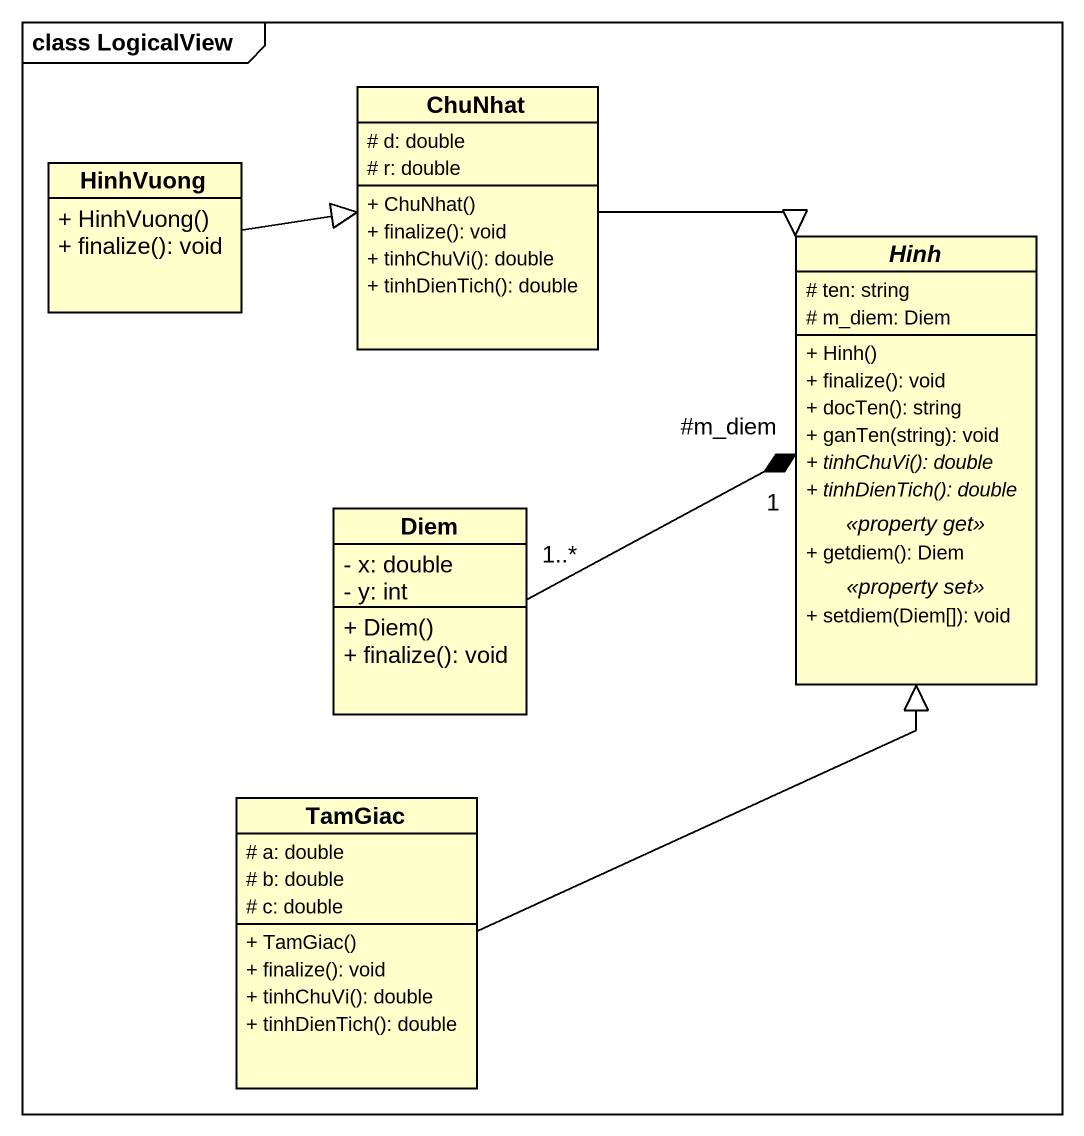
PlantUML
@startuml
mainframe class LogicalView
hide circle
hide empty members
skinparam classAttributeIconSize 0
class HinhVuong {
  + HinhVuong()
  + finalize(): void
}
class ChuNhat {
  # d: double
  # r: double
  + ChuNhat()
  + finalize(): void
  + tinhChuVi(): double
  + tinhDienTich(): double
}
abstract class Hinh {
  # ten: string
  # m_diem: Diem
  --
  + Hinh()
  + finalize(): void
  + docTen(): string
  + ganTen(string): void
  {abstract} + tinhChuVi(): double
  {abstract} + tinhDienTich(): double
  .. <<property get>> ..
  + getdiem(): Diem
  .. <<property set>> ..
  + setdiem(Diem[]): void
}
class Diem {
  - x: double
  - y: int
  + Diem()
  + finalize(): void
}
class TamGiac {
  # a: double
  # b: double
  # c: double
  + TamGiac()
  + finalize(): void
  + tinhChuVi(): double
  + tinhDienTich(): double
}
HinhVuong -right-|> ChuNhat
ChuNhat -right-|> Hinh
Diem "1..*" -right-* "#m_diem\n1" Hinh
TamGiac -up-|> Hinh
@enduml
